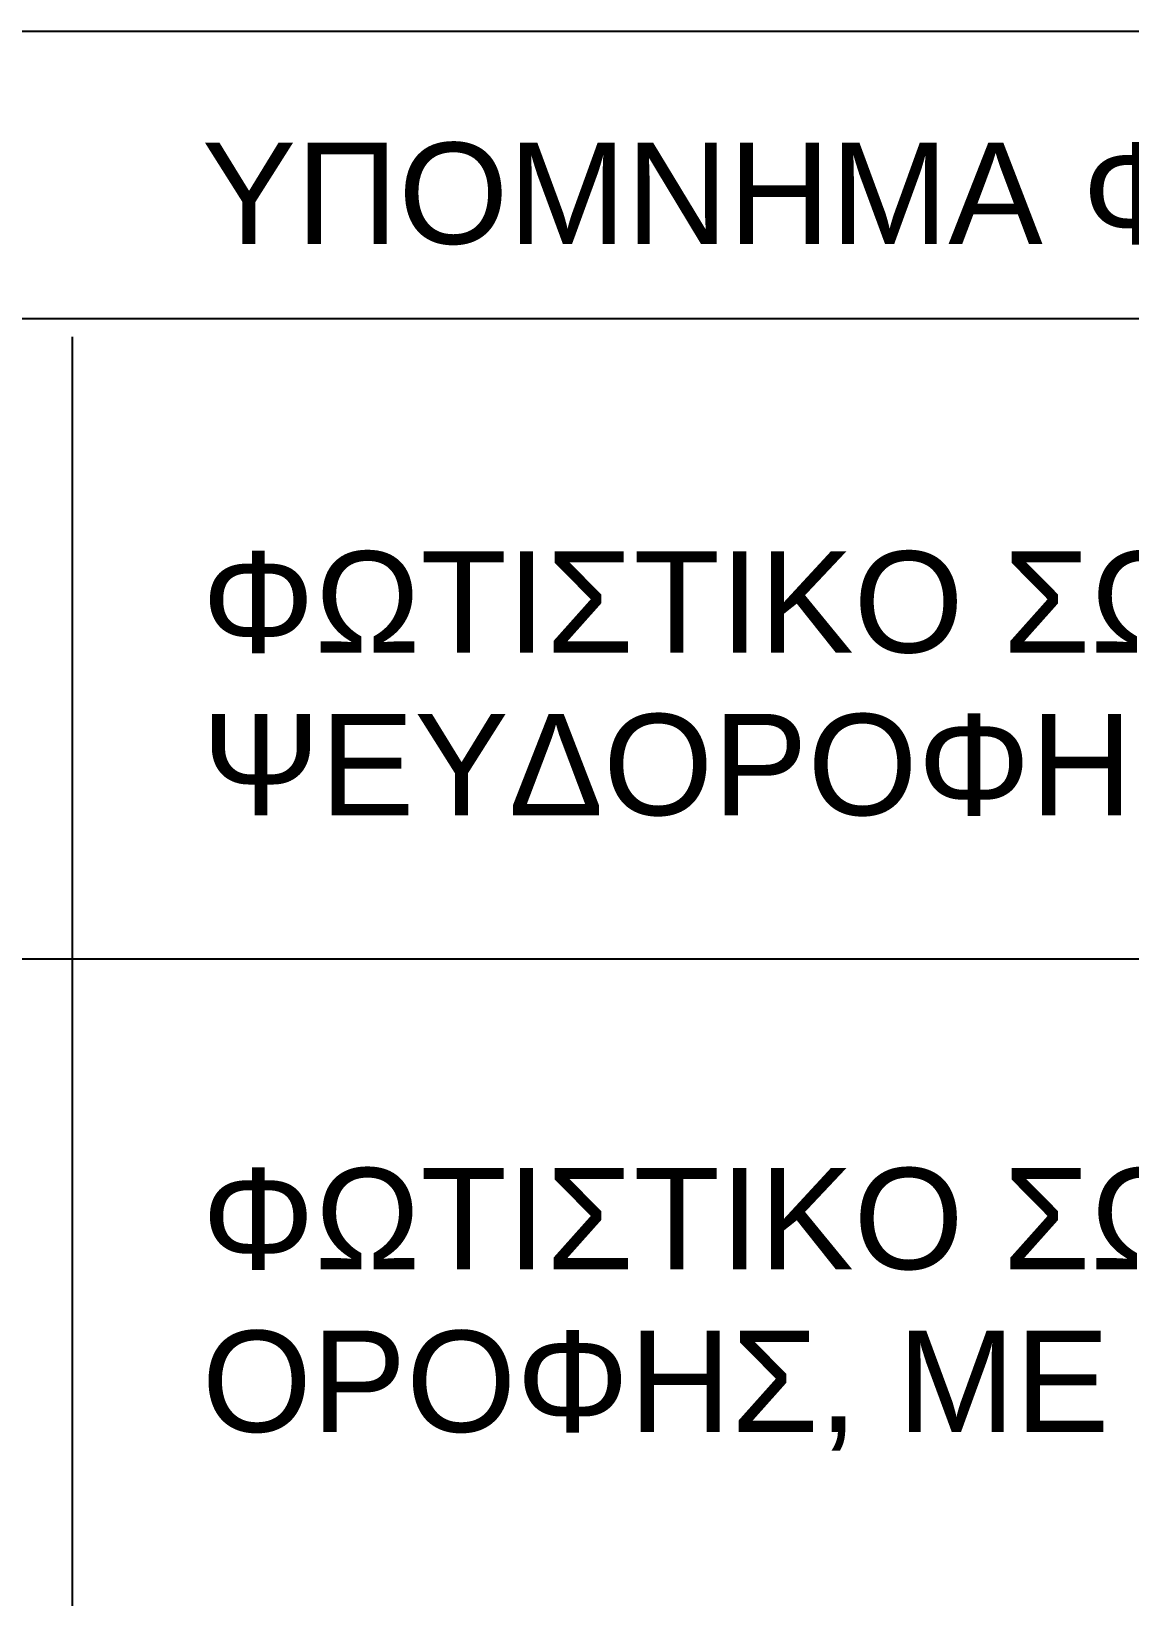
# Model space of a CAD drawing. Header units: metres. Extents: x 0 to 132, y -109 to 310.
# Drawn here: x 115.26 to 116.887, y 187.099 to 189.417 of the extents above; entities that cross this region are included whole.
import ezdxf

# ---------------------------------------------------------------- set-up
doc = ezdxf.new("R2010")
doc.units = ezdxf.units.M
doc.header["$LTSCALE"] = 0.036
doc.layers.add('elec text', color=20, linetype='Continuous')
doc.styles.get("Standard").update_dxf_attribs({"font": 'arial.ttf'})

msp = doc.modelspace()

# ---------------------------------------------------------------- linework, layer by layer
at = {"layer": 'elec text'}
for p, q in [((113.6328, 188.9923), (120.1408, 188.9923)), ((115.3202, 188.9649), (115.3202, 179.6309)), ((113.6328, 188.0438), (120.1408, 188.0438))]:
    msp.add_line(p, q, dxfattribs=at)
msp.add_lwpolyline([(113.6346, 189.4174), (120.1387, 189.4174), (120.1387, 179.6283), (113.6346, 179.6283)], close=True, dxfattribs=at)

# ---------------------------------------------------------------- texts
for s, p in [('ΥΠΟΜΝΗΜΑ ΦΩΤΙΣΤΙΚΩΝ', (115.5124, 189.1026)), ('ΦΩΤΙΣΤΙΚΟ ΣΩΜΑ ΤΕΤΡΑΓΩΝΙΚΗΣ ΔΙΑΤΟΜΗΣ', (115.5124, 188.4975)), ('ΨΕΥΔΟΡΟΦΗΣ, ΜΕ ΛΑΜΠΤΗΡΕΣ LED 4Χ16W', (115.5124, 188.2566)), ('ΦΩΤΙΣΤΙΚΟ ΣΩΜΑ ΤΕΤΡΑΓΩΝΙΚΗΣ ΔΙΑΤΟΜΗΣ', (115.5124, 187.5843)), ('ΟΡΟΦΗΣ, ΜΕ ΛΑΜΠΤΗΡΕΣ LED 38W', (115.5124, 187.3433))]:
    msp.add_text(s, height=0.15, dxfattribs=at).set_placement(p)

doc.saveas('drawing.dxf')
